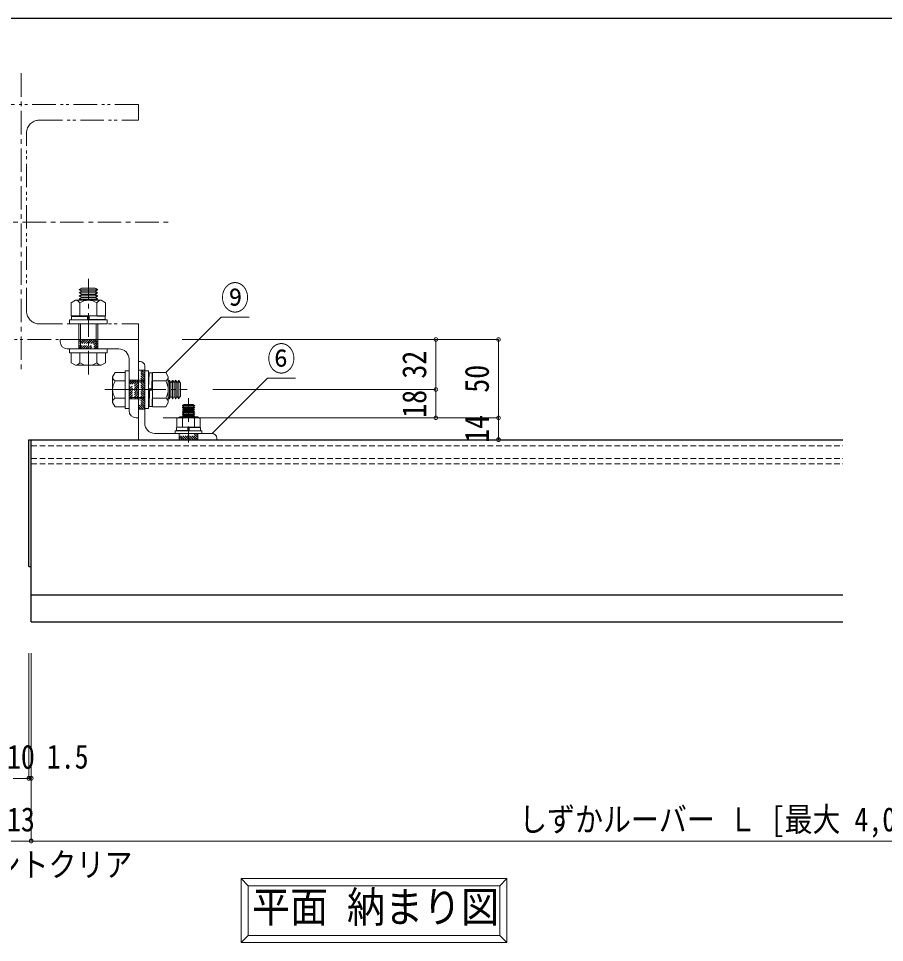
# Model space of a CAD drawing. Units: millimetres at full size, sheet at 1:3. Extents: x -600 to 1770, y -422 to 1264.
# Drawn here: x 663 to 1217, y 674 to 1264 of the extents above; entities that cross this region are included whole.
import ezdxf
from ezdxf.enums import TextEntityAlignment as Align

# ---------------------------------------------------------------- set-up
doc = ezdxf.new("R2010")
doc.units = ezdxf.units.MM
doc.header["$LTSCALE"] = 3
doc.header["$PDMODE"] = 32
doc.header["$PDSIZE"] = 2.4
for name, pattern in [('CHAIN1', [8, 5, -1, 1, -1]), ('DASHED1', [1.8, 1.2, -0.6]), ('DOUBLE_CHAIN1', [8.8, 5, -1, 0.6, -0.6, 0.6, -1])]:
    doc.linetypes.add(name, pattern=pattern)
for name, color, linetype, lineweight in [('0-0', 5, 'Continuous', 25), ('0-1', 4, 'Continuous', 9), ('0-2', 7, 'Continuous', 9), ('0-5', 134, 'DOUBLE_CHAIN1', 5), ('0-7', 7, 'DASHED1', 5), ('0-8', 7, 'DASHED1', 5), ('0-B', 3, 'Continuous', 9), ('0-C', 3, 'Continuous', 9), ('F-F', 7, 'Continuous', 5)]:
    doc.layers.add(name, color=color, linetype=linetype, lineweight=lineweight)
doc.styles.add('ＭＳ ゴシック', font='')
doc.styles.get('ＭＳ ゴシック').set_extended_font_data('MS Gothic')

msp = doc.modelspace()

# ---------------------------------------------------------------- linework, layer by layer
at = {"layer": '0-0'}
for p, q in [((669.995, 913.767), (669.995, 994.769)), ((669.995, 994.769), (1189.995, 994.769)), ((671.495, 878.469), (671.495, 994.769)), ((669.995, 913.767), (671.495, 913.767)), ((671.495, 895.62), (1189.995, 895.62)), ((671.495, 878.469), (1189.995, 878.469))]:
    msp.add_line(p, q, dxfattribs=at)
at = {"layer": '0-0', "color": 7, "linetype": 'DASHED1', "lineweight": 5}
for p, q in [((671.495, 990.769), (1189.995, 990.769)), ((671.495, 982.769), (1189.995, 982.769)), ((671.495, 979.269), (1189.995, 979.269))]:
    msp.add_line(p, q, dxfattribs=at)
at = {"layer": '0-1'}
for p, q in [((929.995, 1058.769), (768.012, 1058.769)), ((929.995, 1058.769), (929.995, 1026.769)), ((969.995, 1058.769), (929.995, 1058.769)), ((969.995, 1058.769), (969.995, 1008.769)), ((929.995, 1026.769), (787.551, 1026.769)), ((929.995, 1026.769), (929.995, 1008.769)), ((929.995, 1008.769), (755.8, 1008.769)), ((969.995, 1008.769), (929.995, 1008.769)), ((969.995, 1008.769), (969.995, 994.769)), ((669.995, 778.469), (669.995, 858.469)), ((671.495, 778.469), (671.495, 858.469)), ((659.995, 778.469), (669.995, 778.469)), ((669.995, 778.469), (671.495, 778.469)), ((671.495, 738.469), (671.495, 778.469)), ((658.495, 738.469), (671.495, 738.469)), ((671.495, 738.469), (1564.995, 738.469))]:
    msp.add_line(p, q, dxfattribs=at)
for p in [(929.995, 1058.769), (969.995, 1058.769), (929.995, 1026.769), (929.995, 1008.769), (969.995, 1008.769), (969.995, 994.769), (669.995, 778.469), (671.495, 778.469), (671.495, 738.469)]:
    msp.add_point(p, dxfattribs=at)
at = {"layer": '0-2', "color": 4}
for p, q in [((792.778, 1073.074), (757.423, 1037.719)), ((792.778, 1073.074), (810.778, 1073.074)), ((822.35, 1034.124), (786.995, 998.769)), ((822.35, 1034.124), (840.35, 1034.124))]:
    msp.add_line(p, q, dxfattribs=at)
at = {"layer": '0-2', "lineweight": 5}
for p, q in [((810.124, 709.942), (805.624, 714.442)), ((970.924, 709.942), (975.424, 714.442)), ((810.124, 678.142), (805.624, 673.642)), ((970.924, 678.142), (975.424, 673.642))]:
    msp.add_line(p, q, dxfattribs=at)
for points in [[(805.624, 673.642), (975.424, 673.642), (975.424, 714.442), (805.624, 714.442)], [(810.124, 678.142), (970.924, 678.142), (970.924, 709.942), (810.124, 709.942)]]:
    msp.add_lwpolyline(points, close=True, dxfattribs=at)
at = {"layer": '0-5', "color": 7, "linetype": 'CHAIN1'}
for p, q in [((664.995, 1228.769), (664.995, 1038.769)), ((569.995, 1133.769), (759.995, 1133.769))]:
    msp.add_line(p, q, dxfattribs=at)
at = {"layer": '0-5'}
for p, q in [((668.495, 1076.769), (668.495, 1190.769)), ((676.495, 1068.769), (739.995, 1068.769)), ((739.995, 1058.769), (739.995, 1068.769))]:
    msp.add_line(p, q, dxfattribs=at)
for points in [[(739.995, 1208.769), (589.995, 1208.769), (589.995, 1198.769)], [(676.495, 1198.769), (739.995, 1198.769), (739.995, 1208.769)], [(653.495, 1068.769), (589.995, 1068.769), (589.995, 1058.769), (739.995, 1058.769)]]:
    msp.add_lwpolyline(points, dxfattribs=at)
for centre, start, end in [((676.495, 1190.769), 90, 180), ((676.495, 1076.769), 180, 270)]:
    msp.add_arc(centre, 8, start, end, dxfattribs=at)
at = {"layer": '0-7', "color": 3, "linetype": 'Continuous', "lineweight": 9}
for p, q in [((739.995, 994.769), (739.995, 1044.769)), ((740.995, 1044.769), (739.995, 1044.769)), ((743.995, 1041.769), (743.995, 1005.269)), ((786.995, 998.769), (750.495, 998.769))]:
    msp.add_line(p, q, dxfattribs=at)
at = {"layer": '0-7'}
for p, q in [((743.995, 1035.831), (740.557, 1039.269)), ((743.995, 1037.245), (741.971, 1039.269)), ((743.995, 1038.659), (743.385, 1039.269)), ((743.995, 1034.416), (739.995, 1038.416)), ((743.995, 1033.002), (739.995, 1037.002)), ((743.995, 1031.588), (739.995, 1035.588)), ((743.995, 1030.174), (739.995, 1034.174)), ((743.995, 1028.76), (739.995, 1032.76)), ((743.995, 1027.345), (739.995, 1031.345)), ((743.995, 1025.931), (739.995, 1029.931)), ((743.995, 1024.517), (739.995, 1028.517)), ((743.995, 1023.103), (739.995, 1027.103)), ((743.995, 1021.689), (739.995, 1025.689)), ((743.995, 1020.274), (739.995, 1024.274)), ((743.995, 1018.86), (739.995, 1022.86)), ((743.995, 1017.446), (739.995, 1021.446)), ((743.995, 1016.032), (739.995, 1020.032)), ((743.995, 1014.617), (739.995, 1018.617)), ((742.93, 1014.269), (739.995, 1017.203)), ((741.515, 1014.269), (739.995, 1015.789)), ((740.101, 1014.269), (739.995, 1014.375)), ((769.501, 994.769), (765.995, 998.274)), ((770.915, 994.769), (766.915, 998.769)), ((772.329, 994.769), (768.329, 998.769)), ((773.743, 994.769), (769.743, 998.769)), ((775.157, 994.769), (771.157, 998.769)), ((776.572, 994.769), (772.572, 998.769)), ((777.986, 994.769), (773.986, 998.769)), ((777.995, 996.174), (775.4, 998.769)), ((777.995, 997.588), (776.814, 998.769)), ((768.086, 994.769), (765.995, 996.86)), ((766.672, 994.769), (765.995, 995.446))]:
    msp.add_line(p, q, dxfattribs=at)
at = {"layer": '0-7', "linetype": 'CHAIN1'}
for p, q in [((738.367, 1026.769), (746.941, 1026.769)), ((771.995, 1000.047), (771.995, 992.904))]:
    msp.add_line(p, q, dxfattribs=at)
at = {"layer": '0-7'}
for points in [[(743.995, 1014.269), (739.995, 1014.269), (739.995, 1039.269), (743.995, 1039.269)], [(777.995, 998.769), (765.995, 998.769), (765.995, 994.769), (777.995, 994.769)]]:
    msp.add_lwpolyline(points, close=True, dxfattribs=at)
at = {"layer": '0-7', "color": 3, "linetype": 'Continuous', "lineweight": 9}
msp.add_lwpolyline([(789.995, 995.769), (789.995, 994.769), (739.995, 994.769)], dxfattribs=at)
for centre, radius, start, end in [((740.995, 1041.769), 3, 0, 90), ((750.495, 1005.269), 6.5, 180, 270), ((786.995, 995.769), 3, 0, 90)]:
    msp.add_arc(centre, radius, start, end, dxfattribs=at)
at = {"layer": '0-8', "linetype": 'CHAIN1'}
for p, q in [((707.995, 1036.478), (707.995, 1097.557)), ((728.995, 1026.769), (744.995, 1026.769))]:
    msp.add_line(p, q, dxfattribs=at)
at = {"layer": '0-8', "color": 2, "linetype": 'Continuous', "lineweight": 13}
for p, q in [((739.995, 1058.769), (689.995, 1058.769)), ((689.995, 1057.269), (689.995, 1058.769)), ((727.495, 1052.769), (694.495, 1052.769)), ((733.995, 1046.269), (733.995, 1013.269))]:
    msp.add_line(p, q, dxfattribs=at)
at = {"layer": '0-8'}
for p, q in [((702.19, 1058.769), (701.995, 1058.574)), ((703.604, 1058.769), (701.995, 1057.159)), ((705.018, 1058.769), (701.995, 1055.745)), ((706.432, 1058.769), (701.995, 1054.331)), ((707.847, 1058.769), (701.995, 1052.917)), ((709.261, 1058.769), (703.261, 1052.769)), ((710.675, 1058.769), (704.675, 1052.769)), ((712.089, 1058.769), (706.089, 1052.769)), ((713.503, 1058.769), (707.503, 1052.769)), ((713.995, 1057.846), (708.918, 1052.769)), ((713.995, 1056.431), (710.332, 1052.769)), ((713.995, 1055.017), (711.746, 1052.769)), ((713.995, 1053.603), (713.16, 1052.769)), ((734.172, 1032.769), (733.995, 1032.591)), ((735.587, 1032.769), (733.995, 1031.177)), ((737.001, 1032.769), (733.995, 1029.762)), ((738.415, 1032.769), (733.995, 1028.348)), ((739.829, 1032.769), (733.995, 1026.934)), ((739.995, 1031.52), (733.995, 1025.52)), ((739.995, 1030.106), (733.995, 1024.106)), ((739.995, 1028.691), (733.995, 1022.691)), ((739.995, 1027.277), (733.995, 1021.277)), ((739.995, 1025.863), (734.9, 1020.769)), ((739.995, 1024.449), (736.315, 1020.769)), ((739.995, 1023.034), (737.729, 1020.769)), ((739.995, 1021.62), (739.143, 1020.769))]:
    msp.add_line(p, q, dxfattribs=at)
for points in [[(713.995, 1052.769), (701.995, 1052.769), (701.995, 1058.769), (713.995, 1058.769)], [(739.995, 1032.769), (733.995, 1032.769), (733.995, 1020.769), (739.995, 1020.769)]]:
    msp.add_lwpolyline(points, close=True, dxfattribs=at)
at = {"layer": '0-8', "color": 2, "linetype": 'Continuous', "lineweight": 13}
msp.add_lwpolyline([(738.495, 1008.769), (739.995, 1008.769), (739.995, 1058.769)], dxfattribs=at)
for centre, radius, start, end in [((694.495, 1057.269), 4.5, 180, 270), ((727.495, 1046.269), 6.5, 360, 90), ((738.495, 1013.269), 4.5, 180, 270)]:
    msp.add_arc(centre, radius, start, end, dxfattribs=at)
at = {"layer": '0-B'}
for p, q in [((702.13, 1090.647), (703.294, 1091.319)), ((702.13, 1090.491), (703.294, 1089.819)), ((702.13, 1088.647), (703.294, 1089.319)), ((702.13, 1088.491), (703.294, 1087.819)), ((702.13, 1086.647), (703.294, 1087.319)), ((702.13, 1086.491), (703.294, 1085.819)), ((702.175, 1090.569), (713.815, 1090.569)), ((702.175, 1088.569), (713.815, 1088.569)), ((702.175, 1086.569), (713.815, 1086.569)), ((712.397, 1091.569), (703.593, 1091.569)), ((712.397, 1089.569), (703.593, 1089.569)), ((712.397, 1087.569), (703.593, 1087.569)), ((713.86, 1090.647), (712.696, 1091.319)), ((713.86, 1090.491), (712.696, 1089.819)), ((713.86, 1088.647), (712.696, 1089.319)), ((713.86, 1088.491), (712.696, 1087.819)), ((713.86, 1086.647), (712.696, 1087.319)), ((713.86, 1086.491), (712.696, 1085.819)), ((699.768, 1083.769), (697.045, 1082.197)), ((697.045, 1082.197), (697.045, 1073.769)), ((699.768, 1083.769), (716.222, 1083.769)), ((702.13, 1084.647), (703.294, 1085.319)), ((702.13, 1084.491), (703.38, 1083.769)), ((702.175, 1084.569), (713.815, 1084.569)), ((702.51, 1082.185), (702.51, 1073.769)), ((712.397, 1085.569), (703.593, 1085.569)), ((713.86, 1084.647), (712.696, 1085.319)), ((713.48, 1082.185), (713.48, 1073.769)), ((716.222, 1083.769), (718.945, 1082.197)), ((718.945, 1082.197), (718.945, 1073.769)), ((719.995, 1071.269), (695.995, 1071.269)), ((695.995, 1068.769), (695.995, 1071.269)), ((719.995, 1068.769), (695.995, 1068.769)), ((697.045, 1073.769), (718.945, 1073.769)), ((697.245, 1073.519), (707.552, 1073.267)), ((697.245, 1073.519), (708.488, 1073.519)), ((697.245, 1071.519), (697.245, 1073.519)), ((697.245, 1071.519), (707.495, 1071.269)), ((701.995, 1052.769), (701.995, 1068.769)), ((707.495, 1071.269), (707.552, 1073.267)), ((708.437, 1071.769), (708.495, 1073.769)), ((708.437, 1071.769), (718.745, 1071.519)), ((713.995, 1052.769), (713.995, 1068.769)), ((719.995, 1068.769), (719.995, 1071.269)), ((695.995, 1050.269), (695.995, 1052.769)), ((719.995, 1052.769), (695.995, 1052.769)), ((719.995, 1050.269), (719.995, 1052.769)), ((719.995, 1050.269), (695.995, 1050.269)), ((697.045, 1043.84), (697.045, 1050.269)), ((702.51, 1043.852), (702.51, 1050.269)), ((713.48, 1043.852), (713.48, 1050.269)), ((699.768, 1042.269), (697.045, 1043.84)), ((716.222, 1042.269), (699.768, 1042.269)), ((731.495, 1038.769), (733.995, 1038.769)), ((731.495, 1014.769), (731.495, 1038.769)), ((733.995, 1014.769), (733.995, 1038.769)), ((743.995, 1038.769), (746.495, 1038.769)), ((743.995, 1014.769), (743.995, 1038.769)), ((746.495, 1014.769), (746.495, 1038.769)), ((723.495, 1034.996), (725.067, 1037.719)), ((723.495, 1018.541), (723.495, 1034.996)), ((725.067, 1037.719), (731.495, 1037.719)), ((733.995, 1032.769), (743.995, 1032.769)), ((746.745, 1037.519), (746.495, 1027.269)), ((746.745, 1037.519), (748.745, 1037.519)), ((748.745, 1037.519), (748.493, 1027.211)), ((748.745, 1037.519), (748.745, 1026.276)), ((748.995, 1037.719), (748.995, 1015.819)), ((757.423, 1037.719), (748.995, 1037.719)), ((758.995, 1034.996), (757.423, 1037.719)), ((758.995, 1034.996), (758.995, 1018.541)), ((725.078, 1032.253), (731.495, 1032.253)), ((746.495, 1027.269), (748.493, 1027.211)), ((757.411, 1032.253), (748.995, 1032.253)), ((759.717, 1032.634), (758.995, 1031.383)), ((759.795, 1032.589), (759.795, 1020.949)), ((759.873, 1032.634), (760.545, 1031.47)), ((760.795, 1022.367), (760.795, 1031.171)), ((761.717, 1032.634), (761.045, 1031.47)), ((761.795, 1032.589), (761.795, 1020.949)), ((761.873, 1032.634), (762.545, 1031.47)), ((762.795, 1022.367), (762.795, 1031.171)), ((763.717, 1032.634), (763.045, 1031.47)), ((763.795, 1032.589), (763.795, 1020.949)), ((763.873, 1032.634), (764.545, 1031.47)), ((764.795, 1022.367), (764.795, 1031.171)), ((765.717, 1032.634), (765.045, 1031.47)), ((765.795, 1032.589), (765.795, 1020.949)), ((765.873, 1032.634), (766.545, 1031.47)), ((766.795, 1022.367), (766.795, 1031.171)), ((725.078, 1021.284), (731.495, 1021.284)), ((746.996, 1026.326), (746.745, 1016.019)), ((746.996, 1026.326), (748.995, 1026.269)), ((757.411, 1021.284), (748.995, 1021.284)), ((759.873, 1020.904), (760.545, 1022.068)), ((761.717, 1020.904), (761.045, 1022.068)), ((761.873, 1020.904), (762.545, 1022.068)), ((763.717, 1020.904), (763.045, 1022.068)), ((763.873, 1020.904), (764.545, 1022.068)), ((765.717, 1020.904), (765.045, 1022.068)), ((765.873, 1020.904), (766.545, 1022.068)), ((733.995, 1020.769), (743.995, 1020.769)), ((757.423, 1015.819), (748.995, 1015.819)), ((758.995, 1018.541), (757.423, 1015.819)), ((731.495, 1014.769), (733.995, 1014.769)), ((743.995, 1014.769), (746.495, 1014.769))]:
    msp.add_line(p, q, dxfattribs=at)
at = {"layer": '0-B', "color": 7, "lineweight": 5}
for p, q in [((702.995, 1052.769), (702.995, 1068.769)), ((712.995, 1052.769), (712.995, 1068.769)), ((733.995, 1031.769), (743.995, 1031.769)), ((733.995, 1021.769), (743.995, 1021.769))]:
    msp.add_line(p, q, dxfattribs=at)
at = {"layer": '0-B', "color": 4, "linetype": 'CHAIN1'}
msp.add_line((718.495, 1026.769), (771.13, 1026.769), dxfattribs=at)
at = {"layer": '0-B'}
for points in [[(713.86, 1084.491), (712.609, 1083.769), (703.38, 1083.769)], [(707.502, 1071.519), (718.745, 1071.519), (718.745, 1073.519), (708.495, 1073.769)], [(716.222, 1042.269), (718.945, 1043.84), (718.945, 1050.269), (697.045, 1050.269)], [(723.495, 1018.541), (725.067, 1015.819), (731.495, 1015.819), (731.495, 1037.719)], [(746.745, 1027.261), (746.745, 1016.019), (748.745, 1016.019), (748.995, 1026.269)], [(759.717, 1020.904), (758.995, 1022.154), (758.995, 1031.383)]]:
    msp.add_lwpolyline(points, dxfattribs=at)
for centre, radius, start, end in [((702.175, 1090.569), 0.09, 120.00002, 240), ((702.175, 1088.569), 0.09, 120.00002, 240), ((702.175, 1086.569), 0.09, 120.00002, 240), ((703.15, 1091.569), 0.289, 300, 360), ((703.15, 1089.569), 0.289, 300, 60.00002), ((703.15, 1087.569), 0.289, 300, 60.00002), ((712.84, 1091.569), 0.289, 180, 240.00002), ((712.84, 1089.569), 0.289, 120, 240.00002), ((712.84, 1087.569), 0.289, 120, 240.00002), ((713.815, 1090.569), 0.09, 300.00002, 60), ((713.815, 1088.569), 0.09, 300.00002, 60), ((713.815, 1086.569), 0.09, 300.00002, 60), ((699.768, 1080.602), 3.167, 30, 90), ((702.175, 1084.569), 0.09, 120.00002, 240), ((707.995, 1073.477), 10.292, 57.79577, 122.20423), ((703.15, 1085.569), 0.289, 300, 60.00002), ((712.84, 1085.569), 0.289, 120, 240.00002), ((716.222, 1080.602), 3.167, 90, 150), ((713.815, 1084.569), 0.09, 300.00002, 60), ((699.768, 1045.435), 3.167, 270, 330), ((707.995, 1052.56), 10.292, 237.79577, 302.20423), ((716.222, 1045.435), 3.167, 210, 270), ((726.661, 1034.996), 3.167, 180, 240), ((755.828, 1034.996), 3.167, 300, 360), ((733.786, 1026.769), 10.292, 147.79577, 212.20423), ((748.703, 1026.769), 10.292, 327.79577, 32.20423), ((759.795, 1032.589), 0.09, 30.00002, 150), ((760.795, 1031.614), 0.289, 210, 330.00002), ((761.795, 1032.589), 0.09, 30.00002, 150), ((762.795, 1031.614), 0.289, 210, 330.00002), ((763.795, 1032.589), 0.09, 30.00002, 150), ((764.795, 1031.614), 0.289, 210, 330.00002), ((765.795, 1032.589), 0.09, 30.00002, 150), ((766.795, 1031.614), 0.289, 210, 270), ((726.661, 1018.541), 3.167, 120, 180), ((755.828, 1018.541), 3.167, 360, 60), ((760.795, 1021.924), 0.289, 30, 150.00002), ((762.795, 1021.924), 0.289, 30, 150.00002), ((764.795, 1021.924), 0.289, 30, 150.00002), ((766.795, 1021.924), 0.289, 90, 150.00002), ((759.795, 1020.949), 0.09, 210.00002, 330), ((761.795, 1020.949), 0.09, 210.00002, 330), ((763.795, 1020.949), 0.09, 210.00002, 330), ((765.795, 1020.949), 0.09, 210.00002, 330)]:
    msp.add_arc(centre, radius, start, end, dxfattribs=at)
at = {"layer": '0-C', "color": 4, "linetype": 'CHAIN1'}
msp.add_line((771.995, 1021.237), (771.995, 996.957), dxfattribs=at)
at = {"layer": '0-C'}
for p, q in [((768.085, 1016.554), (768.861, 1017.002)), ((768.085, 1016.45), (768.861, 1016.002)), ((768.085, 1015.221), (768.861, 1015.669)), ((768.085, 1015.117), (768.861, 1014.669)), ((775.875, 1016.502), (768.115, 1016.502)), ((775.875, 1015.169), (768.115, 1015.169)), ((769.06, 1017.169), (774.929, 1017.169)), ((769.06, 1015.835), (774.929, 1015.835)), ((775.905, 1016.554), (775.129, 1017.002)), ((775.905, 1016.45), (775.129, 1016.002)), ((775.905, 1015.221), (775.129, 1015.669)), ((775.905, 1015.117), (775.129, 1014.669)), ((766.37, 1009.369), (764.495, 1008.286)), ((777.62, 1009.369), (766.37, 1009.369)), ((768.085, 1013.887), (768.861, 1014.335)), ((768.085, 1013.783), (768.861, 1013.335)), ((768.085, 1012.554), (768.861, 1013.002)), ((768.085, 1012.45), (768.861, 1012.002)), ((768.085, 1011.221), (768.861, 1011.669)), ((768.085, 1011.117), (768.861, 1010.669)), ((768.085, 1009.887), (768.861, 1010.335)), ((775.875, 1013.835), (768.115, 1013.835)), ((775.875, 1012.502), (768.115, 1012.502)), ((775.875, 1011.169), (768.115, 1011.169)), ((775.875, 1009.835), (768.115, 1009.835)), ((769.06, 1014.502), (774.929, 1014.502)), ((769.06, 1013.169), (774.929, 1013.169)), ((769.06, 1011.835), (774.929, 1011.835)), ((769.06, 1010.502), (774.929, 1010.502)), ((775.905, 1013.887), (775.129, 1014.335)), ((775.905, 1013.783), (775.129, 1013.335)), ((775.905, 1012.554), (775.129, 1013.002)), ((775.905, 1012.45), (775.129, 1012.002)), ((775.905, 1011.221), (775.129, 1011.669)), ((775.905, 1011.117), (775.129, 1010.669)), ((775.905, 1009.887), (775.129, 1010.335)), ((775.905, 1009.783), (775.186, 1009.369)), ((777.62, 1009.369), (779.495, 1008.286)), ((764.495, 1008.286), (764.495, 1002.869)), ((768.248, 1008.286), (768.248, 1002.869)), ((775.742, 1008.286), (775.742, 1002.869)), ((779.495, 1008.286), (779.495, 1002.869)), ((763.495, 1000.369), (763.495, 998.769)), ((780.495, 1000.369), (763.495, 1000.369)), ((780.495, 998.769), (763.495, 998.769)), ((764.295, 1002.619), (771.495, 1002.869)), ((764.295, 1002.619), (764.295, 1000.619)), ((764.295, 1000.619), (772.488, 1000.619)), ((764.364, 1000.621), (771.564, 1000.871)), ((779.495, 1002.869), (764.495, 1002.869)), ((771.495, 1002.869), (771.552, 1000.87)), ((772.437, 1002.368), (779.695, 1002.619)), ((772.437, 1002.368), (772.495, 1000.369)), ((772.506, 1000.369), (779.695, 1000.617)), ((780.495, 1000.369), (780.495, 998.769))]:
    msp.add_line(p, q, dxfattribs=at)
for points in [[(768.085, 1009.783), (768.803, 1009.369), (775.186, 1009.369)], [(771.502, 1002.619), (779.695, 1002.619), (779.695, 1000.617)]]:
    msp.add_lwpolyline(points, dxfattribs=at)
for centre, radius, start, end in [((768.115, 1016.502), 0.06, 120, 239.99998), ((768.115, 1015.169), 0.06, 120, 239.99998), ((768.765, 1017.169), 0.193, 299.99998, 360), ((768.765, 1015.835), 0.193, 299.99998, 60), ((775.225, 1017.169), 0.193, 180, 240), ((775.225, 1015.835), 0.193, 119.99998, 240), ((775.875, 1016.502), 0.06, 300, 59.99998), ((775.875, 1015.169), 0.06, 300, 59.99998), ((766.371, 1007.201), 2.167, 30.0367, 90.0367), ((768.115, 1013.835), 0.06, 120, 239.99998), ((768.115, 1012.502), 0.06, 120, 239.99998), ((768.115, 1011.169), 0.06, 120, 239.99998), ((768.115, 1009.835), 0.06, 120, 239.99998), ((771.995, 1002.342), 7.027, 57.77315, 122.22685), ((768.765, 1014.502), 0.193, 299.99998, 60), ((768.765, 1013.169), 0.193, 299.99998, 60), ((768.765, 1011.835), 0.193, 299.99998, 60), ((768.765, 1010.502), 0.193, 299.99998, 60), ((775.225, 1014.502), 0.193, 119.99998, 240), ((775.225, 1013.169), 0.193, 119.99998, 240), ((775.225, 1011.835), 0.193, 119.99998, 240), ((775.225, 1010.502), 0.193, 119.99998, 240), ((777.618, 1007.201), 2.167, 89.9633, 149.9633), ((775.875, 1013.835), 0.06, 300, 59.99998), ((775.875, 1012.502), 0.06, 300, 59.99998), ((775.875, 1011.169), 0.06, 300, 59.99998), ((775.875, 1009.835), 0.06, 300, 59.99998)]:
    msp.add_arc(centre, radius, start, end, dxfattribs=at)
at = {"layer": 'F-F', "color": 5, "lineweight": 25}
msp.add_line((1769.995, 1263.769), (-600.005, 1263.769), dxfattribs=at)

# ---------------------------------------------------------------- texts
at = {"layer": '0-1', "color": 7, "style": 'ＭＳ ゴシック', "width": 0.85}
for s, p in [('32', (928.495, 1033.769)), ('50', (968.495, 1024.769)), ('18', (928.495, 1008.769)), ('14', (968.495, 992.769))]:
    msp.add_text(s, height=15.4, rotation=90, dxfattribs=at).set_placement(p, align=Align.BOTTOM_LEFT)
for s, p in [('10', (655.995, 779.969)), ('1.5', (681.429, 780.098)), ('しずかルーバー Ｌ [最大 4,000]', (983.245, 739.969)), ('13', (655.995, 739.969)), ('ジョイントクリア', (593.245, 711.09))]:
    msp.add_text(s, height=15.4, dxfattribs=at).set_placement(p, align=Align.BOTTOM_LEFT)
at = {"layer": '0-2', "style": 'ＭＳ ゴシック'}
for s, height, width, p in [('⑨', 15.4, 0.85, (792.778, 1073.074)), ('⑥', 15.4, 0.85, (822.35, 1034.124)), ('平面 納まり図', 19.79, 0.9, (812.524, 680.542))]:
    msp.add_text(s, height=height, dxfattribs=dict(at, width=width)).set_placement(p, align=Align.BOTTOM_LEFT)

doc.saveas('drawing.dxf')
